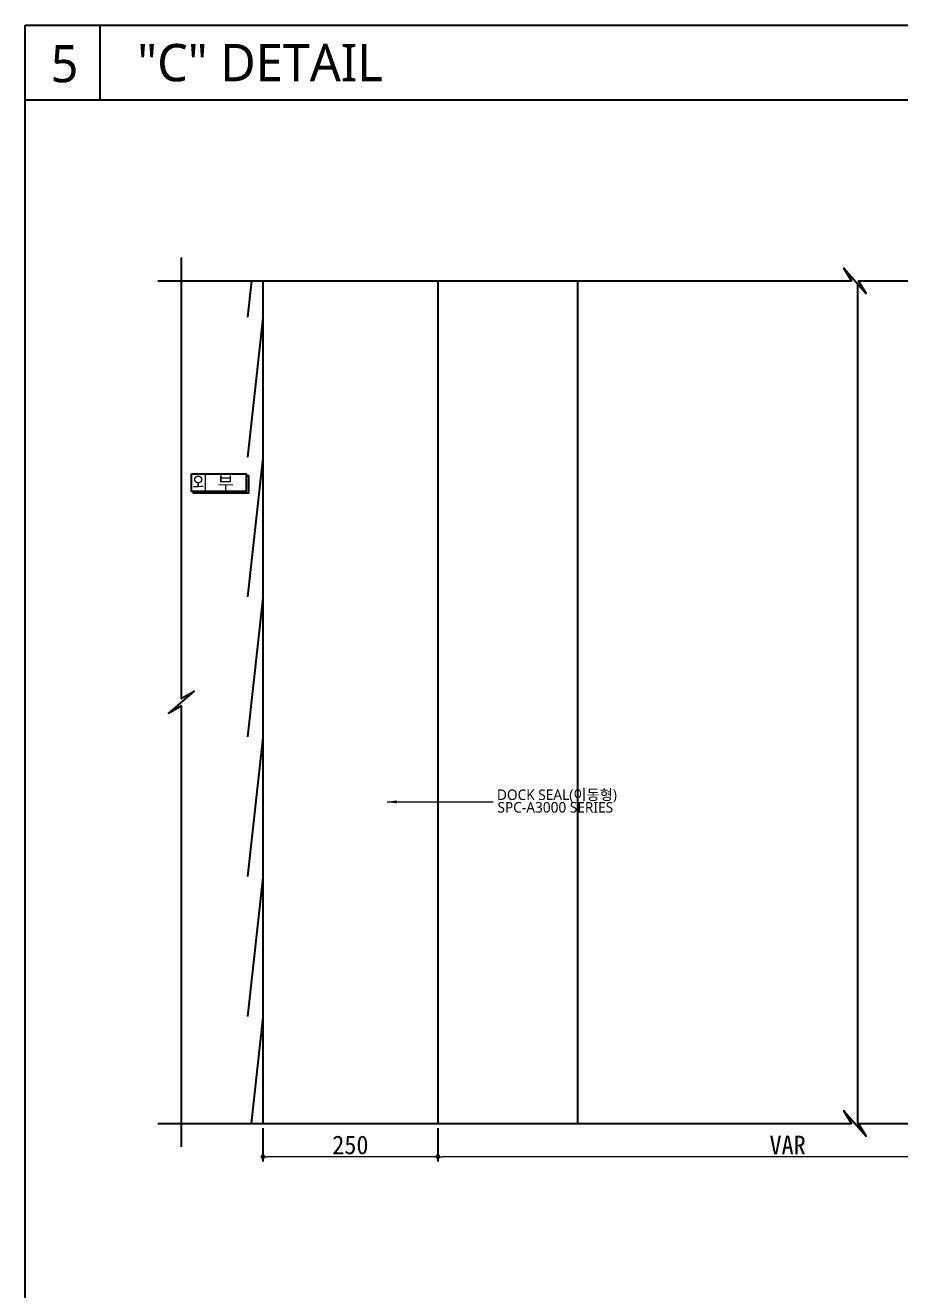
# Model space of a CAD drawing. Header units: millimetres. Extents: x 909 to 159266, y 137 to 21462.
# Drawn here: x 151400 to 153277, y 3025 to 5740 of the extents above; entities that cross this region are included whole.
import ezdxf
from ezdxf.enums import TextEntityAlignment as Align

# ---------------------------------------------------------------- set-up
doc = ezdxf.new("R2010")
doc.units = ezdxf.units.MM
doc.header["$LTSCALE"] = 50
doc.header["$MEASUREMENT"] = 0
doc.linetypes.add('주단면도-1$0$주단면도-1$0$STD_CENTER', pattern=[66, 60, -2, 2, -2])
doc.layers.get('Defpoints').update_dxf_attribs({"color": 181})
for name, color, linetype in [('252', 252, 'Continuous'), ('DIM', 7, 'Continuous'), ('TEX', 4, 'Continuous'), ('TEXT4', 4, 'Continuous'), ('주단면도-1$0$주단면도-1$0$A-ST-AXIS-CEN', 252, '주단면도-1$0$주단면도-1$0$STD_CENTER')]:
    doc.layers.add(name, color=color, linetype=linetype)
doc.layers.add('건축120130$0$TEX', color=3, linetype='Continuous', lineweight=15)
doc.layers.add('주단면도-1$0$A-ELEV-LIN2', color=7, linetype='Continuous', lineweight=25)
doc.styles.add('2020음성 1차', font='나눔고딕Bold.ttf')
doc.styles.get("Standard").update_dxf_attribs({"font": 'NanumGothicBold.ttf'})
doc.styles.add('돋움체', font='')
doc.styles.add('울릉도M', font='NanumGothic.ttf')
doc.styles.get('돋움체').set_extended_font_data('DotumChe')
doc.dimstyles.new('ISO-25', dxfattribs={"dimtxt": 2.5, "dimasz": 2.5, "dimexe": 1.25, "dimexo": 0.625, "dimtad": 1, "dimtxsty": 'Standard', "dimcen": 2.5, "dimadec": 0, "dimazin": 0, "dimtfac": 1, "dimtmove": 0, "dimatfit": 3, "dimfxl": 1, "dimarcsym": 0})
doc.dimstyles.new('류재성$0', dxfattribs={"dimscale": 50, "dimtxt": 3, "dimasz": 1.5, "dimexe": 0, "dimexo": 2, "dimgap": 1, "dimtad": 1, "dimdec": 0, "dimdsep": 46, "dimlunit": 6, "dimtxsty": '2020음성 1차', "dimblk1": 'DOT', "dimblk2": 'DOT', "dimsah": 1, "dimcen": 0.09, "dimclrt": 4, "dimadec": 0, "dimazin": 0, "dimtfac": 1, "dimtdec": 4, "dimtofl": 0, "dimtmove": 0, "dimatfit": 3, "dimldrblk": 'DOT', "dimfxl": 1, "dimtolj": 1, "dimtzin": 0, "dimarcsym": 0})

# ---------------------------------------------------------------- blocks, each defined once
blk = doc.blocks.new('_Dot')
at = {"layer": 'DIM', "color": 0, "lineweight": -2}
blk.add_line((-0.5, 0), (-1, 0), dxfattribs=at)
at = {"layer": 'DIM', "color": 0, "const_width": 0.5}
blk.add_lwpolyline([(-0.25, 0, 1), (0.25, 0, 1)], format="xyb", close=True, dxfattribs=at)
blk = doc.blocks.new('*D5584')
at = {"layer": '252', "color": 0, "lineweight": -2}
for p, q in [((152284.4, 3374.1), (152284.4, 3302.9)), ((153784.2, 3374.1), (153784.2, 3302.9))]:
    blk.add_line(p, q, dxfattribs=at)
at = {"layer": '252', "color": 0, "lineweight": 0}
blk.add_line((153774.2, 3312.9), (152294.4, 3312.9), dxfattribs=at)
at = {"layer": 'Defpoints', "color": 0}
for p in [(152284.4, 3384.1), (153784.2, 3384.1), (152284.4, 3312.9)]:
    blk.add_point(p, dxfattribs=at)
at = {"layer": '252', "color": 0, "linetype": 'ByBlock', "lineweight": 0, "xscale": 10, "yscale": 10, "zscale": 10, "rotation": 180}
blk.add_blockref('_Dot', (152284.4, 3312.9), dxfattribs=at)
at = {"layer": '252', "color": 0, "linetype": 'ByBlock', "lineweight": 0, "xscale": 10, "yscale": 10, "zscale": 10}
blk.add_blockref('_Dot', (153784.2, 3312.9), dxfattribs=at)
at = {"layer": '252', "color": 4, "insert": (153034.3, 3337.9), "char_height": 40, "attachment_point": 5, "style": '돋움체'}
blk.add_mtext('\\A1;VAR', dxfattribs=at)
blk = doc.blocks.new('*D5585')
at = {"layer": '252', "color": 0, "lineweight": -2}
for p, q in [((151909.4, 3374.1), (151909.4, 3302.9)), ((152284.4, 3374.2), (152284.4, 3302.9))]:
    blk.add_line(p, q, dxfattribs=at)
at = {"layer": '252', "color": 0, "lineweight": 0}
blk.add_line((152274.4, 3312.9), (151919.4, 3312.9), dxfattribs=at)
at = {"layer": 'Defpoints', "color": 0}
for p in [(151909.4, 3384.1), (152284.4, 3384.2), (151909.4, 3312.9)]:
    blk.add_point(p, dxfattribs=at)
at = {"layer": '252', "color": 0, "linetype": 'ByBlock', "lineweight": 0, "xscale": 10, "yscale": 10, "zscale": 10, "rotation": 180}
blk.add_blockref('_Dot', (151909.4, 3312.9), dxfattribs=at)
at = {"layer": '252', "color": 0, "linetype": 'ByBlock', "lineweight": 0, "xscale": 10, "yscale": 10, "zscale": 10}
blk.add_blockref('_Dot', (152284.4, 3312.9), dxfattribs=at)
at = {"layer": '252', "color": 4, "insert": (152096.9, 3337.9), "char_height": 40, "attachment_point": 5, "style": '돋움체'}
blk.add_mtext('\\A1;250', dxfattribs=at)

msp = doc.modelspace()

# ---------------------------------------------------------------- linework, layer by layer
for p, q in [((151560, 5740), (151560, 5580)), ((151400, 5580), (158500, 5580))]:
    msp.add_line(p, q)
at = {"color": 2}
for points in [[(151734.2, 5241.8), (151734.2, 4295.6), (151761.7, 4311.8), (151706.7, 4264.1), (151734.2, 4280.3), (151734.2, 3334.1)], [(151684.2, 5191.8), (153171, 5191.8), (153154.8, 5219.3), (153202.5, 5164.3), (153186.3, 5191.8), (154673.1, 5191.8)], [(151684.2, 3384.1), (153171, 3384.1), (153154.8, 3411.6), (153202.5, 3356.6), (153186.3, 3384.1), (154673.1, 3384.1)]]:
    msp.add_lwpolyline(points, dxfattribs=at)
msp.add_lwpolyline([(151756.1, 4777.6), (151873.6, 4777.6), (151873.6, 4739.6), (151756.1, 4739.6)], close=True)
msp.add_lwpolyline([(151873.6, 4774.1), (151878.3, 4774.1), (151878.3, 4736.1), (151760.8, 4736.1), (151760.8, 4739.6)])
at = {"layer": 'Defpoints'}
msp.add_lwpolyline([(151400, 5740), (158500, 5740), (158500, 200), (151400, 200)], close=True, dxfattribs=at)
at = {"layer": 'DIM', "color": 3}
for p, q in [((151885.1, 5191.8), (151876.6, 5113.9)), ((151909.4, 5191.8), (151909.4, 3384.1)), ((152284.4, 5191.8), (152284.4, 3384.1)), ((151909.2, 5112.1), (151876.6, 4813.9)), ((151909.2, 4812.1), (151876.5, 4513.9)), ((151909.2, 4512.1), (151876.5, 4213.9)), ((151909.2, 4212.1), (151876.5, 3913.9)), ((151909.1, 3912.1), (151876.4, 3613.9)), ((151909.1, 3612.1), (151884.1, 3384.1))]:
    msp.add_line(p, q, dxfattribs=at)
at = {"layer": '주단면도-1$0$A-ELEV-LIN2'}
msp.add_line((152584.2, 3384.1), (152584.2, 5191.8), dxfattribs=at)
at = {"layer": '주단면도-1$0$주단면도-1$0$A-ST-AXIS-CEN', "color": 1, "linetype": 'Continuous'}
msp.add_line((153184.2, 5185.4), (153184.2, 3377.7), dxfattribs=at)
msp.add_line((153184.2, 5185.4), (153184.2, 3377.7), dxfattribs=at)

# ---------------------------------------------------------------- texts
at = {"layer": 'TEX', "color": 2, "style": '울릉도M'}
msp.add_text('외  부', height=28.12, dxfattribs=at).set_placement((151757.5, 4744.4))
at = {"layer": 'TEXT4', "style": '울릉도M'}
msp.add_text('"C" DETAIL', height=80, dxfattribs=at).set_placement((151640, 5660), align=Align.MIDDLE_LEFT)
msp.add_text('5', height=80, dxfattribs=at).set_placement((151484.1, 5657.2), align=Align.MIDDLE)
at = {"layer": '건축120130$0$TEX', "style": '울릉도M'}
for s, p in [('DOCK SEAL(이동형)', (152411.1, 4078.1)), ('SPC-A3000 SERIES', (152412.2, 4051.1))]:
    msp.add_text(s, height=22.5, dxfattribs=at).set_placement(p)

# ---------------------------------------------------------------- dimensions: what is measured, and where the dimension line sits
at = {"layer": '252', "color": 0}
for base, p1, p2, text, picture, middle in [((151909.4, 3312.9), (152284.4, 3384.2), (151909.4, 3384.1), '250', '*D5585', (152096.9, 3337.9)), ((152284.4, 3312.9), (153784.2, 3384.1), (152284.4, 3384.1), 'VAR', '*D5584', (153034.3, 3337.9))]:
    dim = msp.add_linear_dim(base=base, p1=p1, p2=p2, angle=180, text=text, dimstyle='류재성$0', override={"dimtxt": 0.8, "dimasz": 0.2, "dimexe": 0.2, "dimexo": 0.2, "dimgap": 0.1, "dimtxsty": '돋움체', "dimtix": 1, "dimtofl": 1, "dimlwd": 0}, dxfattribs=at)
    dim.commit()
    dim.dimension.update_dxf_attribs({"geometry": picture, "text_midpoint": middle})

# ---------------------------------------------------------------- leaders
msp.add_leader([(152176.1, 4074.1), (152402.7, 4074.1)], dimstyle='ISO-25', override={"dimasz": 20, "dimtad": 0, "dimclrd": 1, "dimlwd": 9})

doc.saveas('drawing.dxf')
